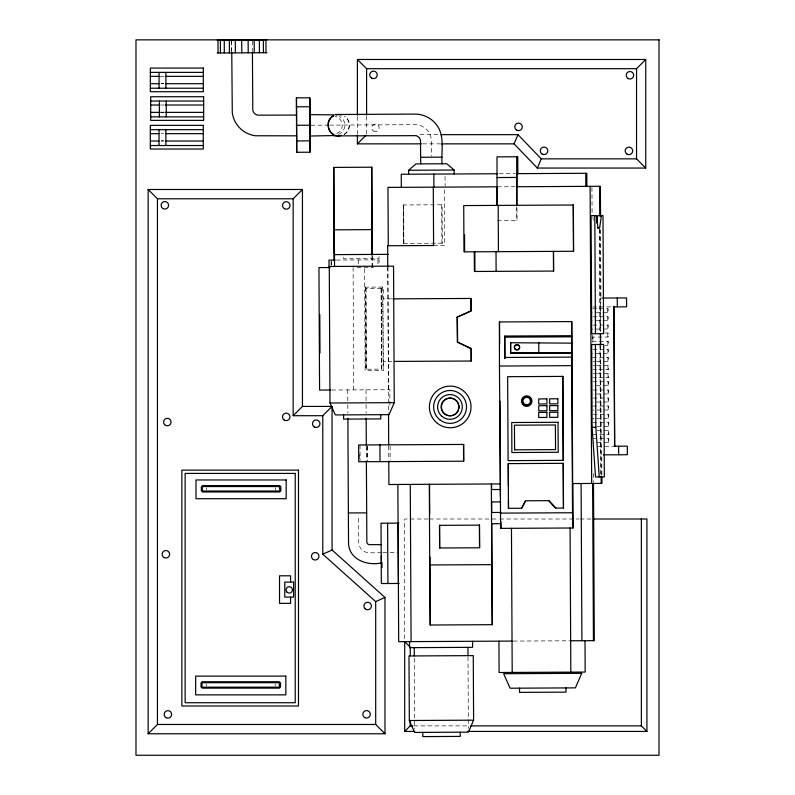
<?xml version="1.0" encoding="UTF-8"?>
<svg xmlns="http://www.w3.org/2000/svg" width="795" height="795" viewBox="0 0 795 795"><rect width="100%" height="100%" fill="white"/><g stroke="black" fill="none" stroke-linecap="round" stroke-linejoin="round"><path stroke-width="0.6" stroke-dasharray="3.98 2.98" d="M343.997 134.405C350.555 130.837 351.042 120.413 344.642 116.458M344.235 134.405C350.794 130.827 351.281 120.413 344.881 116.458M338.322 134.435C346.372 131.861 347.167 119.628 339.207 116.487M336.762 133.361C345.07 130.35 343.4 117.889 334.983 116.299M311.064 125.222L327.292 125.133M329.577 125.123L414.98 124.676A16.307 16.307 0 0 1 431.377 140.904L431.456 156.049M499.29 173.737L515.309 173.658M497.352 186.825L515.12 186.736M497.352 220.712L517.038 220.613L516.969 206.481M442.288 243.171L403.522 243.369L403.323 204.971L442.09 204.772L442.278 243.171M433.653 245.516L444.594 245.456L444.306 188.345M336.345 260.054L379.096 259.836L379.116 264.805M357.144 267.398L373.501 267.319M364.706 287.164L383.289 287.075L383.349 298.9M391.667 298.85L382.952 298.9L383.279 361.477L391.985 361.427M602.749 298.065L600.324 298.085L600.503 331.416M592.712 306.989L613.988 306.88M592.722 308.768L608.185 308.689L608.205 312.693L592.742 312.773M592.762 316.788L608.225 316.708L608.245 320.713L592.782 320.792M592.802 325.085L608.274 325.006L608.294 329.011L592.315 329.09M604.747 333.035L608.314 333.016L608.334 337.02L592.355 337.11L592.374 341.393L608.354 341.313L608.374 345.318L604.806 345.338M592.931 349.412L608.394 349.333L608.413 353.338L592.434 353.417M592.464 357.432L608.433 357.343L608.463 361.347L597.244 361.407M592.99 361.427L596.558 361.407M593.01 365.72L596.588 365.7M597.264 365.7L608.483 365.64L608.503 369.645L597.284 369.705M593.04 369.725L596.608 369.705M593.06 373.739L596.628 373.72M597.303 373.71L608.523 373.66L608.543 377.655L597.323 377.714M593.08 377.744L596.648 377.724M593.1 381.749L608.563 381.67L608.582 385.674L593.12 385.754M331.783 390.007L389.828 389.709L389.888 408.083M593.14 390.047L608.612 389.967L608.632 393.972L593.159 394.052M593.179 398.066L608.652 397.977L608.672 401.982L593.199 402.061M592.712 406.076L608.692 405.997L608.712 410.001L592.732 410.081M593.269 414.374L608.731 414.294L608.751 418.299L592.772 418.379M596.896 426.378L608.801 426.309L608.771 422.304L593.308 422.384L593.289 418.379M596.926 430.661L608.821 430.602L608.841 434.607L592.861 434.686M592.881 438.701L608.861 438.621L608.881 442.626L593.418 442.706M597.76 446.313L613.502 446.234M381.57 552.724L369.446 552.793A10.683 10.683 0 0 1 358.704 542.17L358.575 515.349M382.783 552.724L388.854 552.694M390.067 552.684L398.553 552.634M513.232 641.078L571.903 640.77M160.113 76.36L164.843 76.36M161.296 83.485L163.661 83.485M161.087 83.713L163.73 83.713M160.451 105.02L164.068 105.02M160.451 112.145L163.999 112.145M160.451 112.373L164.068 112.373M161.067 133.669L163.7 133.669M419.959 134.653L439.814 134.653M161.266 140.794L163.631 140.794M161.067 141.023L163.7 141.023M422.781 143.855L440.052 143.855M428.157 519.006L404.685 519.006L404.685 640.402M429.389 519.006L498.564 519.006M499.797 519.006L578.849 519.006M580.082 519.006L591.202 519.006M413.947 725.875L469.567 725.875M592.891 216.777L593.308 220.235M607.668 308.698L607.698 312.703M607.718 316.708L607.738 320.713M607.758 325.006L607.778 329.011M607.797 333.026L607.817 337.02M607.847 341.313L607.867 345.318M607.887 349.333L607.907 353.338M607.927 357.343L607.946 361.347M607.966 365.64L607.986 369.645M608.006 373.66L608.036 377.665M608.056 381.67L608.076 385.674M608.096 389.967L608.115 393.972M608.135 397.987L608.155 401.992M608.175 405.997L608.195 410.001M608.225 414.294L608.245 418.299M608.264 422.314L608.284 426.319M608.304 430.602L608.324 434.607M608.344 438.621L608.374 442.626M600.603 229.765L600.96 298.075M601.875 474.724L601.775 454.859L601.139 454.859L600.573 346.222M599.877 229.626L600.414 332.38M600.483 345.994L601.149 474.744M599.341 229.119L599.877 332.469M599.917 344.483L600.593 474.466M592.871 337.1L592.891 341.393M591.947 187.57L592.086 213.567M592.712 334.894L592.752 342.317M593.438 473.552L593.477 482.217M516.69 206.481L516.76 220.613M467.997 656.889L468.374 728.449M445.061 176.401L445.111 185.911M441.712 204.772L441.921 243.171M414.274 658.399L414.642 728.727M403.691 204.971L403.86 243.369M403.413 204.971L403.612 243.369M390.116 446.015L390.156 460.394M387.9 267.239L388.536 389.719M387.771 266.752L388.536 412.943M388.705 446.025L388.785 460.394M383.677 361.467L383.717 370.45L365.144 370.55L364.597 266.285M382.703 287.075L383.14 370.46M381.282 288.426L381.699 369.118M381.083 288.426L381.501 369.128M379.036 256.507L379.046 258.613L343.688 258.802L343.678 256.696M377.933 259.846L377.963 264.815M372.318 256.159L372.338 267.319M371.961 256.248L372.02 267.329M367.449 446.134L367.519 460.504M367.052 446.134L367.131 460.514M366.048 288.496L366.475 369.198M366.018 389.838L366.088 403.363M366.088 404.595L366.137 413.211M366.306 446.432L366.376 459.967M365.293 287.164L365.72 370.55M360.026 444.971L360.065 460.543M359.738 454.561L359.767 460.543M358.376 259.945L358.396 264.914M353.099 267.418L353.735 389.898M347.743 389.928L347.812 403.463M347.812 404.695L347.862 413.301M331.435 261.326L331.455 265.053M331.078 261.326L331.098 265.053M252.363 41.181L252.412 51.625M231.633 40.128L231.762 51.735M231.355 41.29L231.415 51.735M366.594 116.328L366.594 134.653M357.392 116.567L357.392 133.938M275.507 487.723L275.507 489.849M275.179 683.879L275.179 686.006M206.7 487.723L206.7 489.849M206.372 683.879L206.372 686.006M381.371 288.416L365.77 288.505L366.187 369.208L381.789 369.118L381.371 288.416M373.58 131.095A3.746 3.746 0 0 0 379.205 127.846A3.746 3.746 0 0 0 373.58 124.596A3.746 3.746 0 0 0 373.58 131.095"/><path stroke-width="1.19" d="M497.004 205.408L497.024 156.873L517.764 156.774L517.853 173.648M516.68 205.309L516.71 156.774M309.722 97.795L310.01 152.213L296.674 152.282L296.386 97.865L309.772 97.795L309.99 139.284M309.891 152.223L309.603 97.805M296.505 97.865L296.783 152.282M347.882 418.23L348.528 542.558C348.518 559.451 367.171 566.139 381.461 562.92L381.312 556.162M296.585 115.076L258.037 115.166A6.052 6.052 0 0 1 252.79 109.978L252.422 52.788M596.638 222.888L597.741 215.594L602.998 215.564L603.614 333.681L591.699 333.741L591.082 215.624L596.479 215.604L598.009 228.294L599.639 227.728L601.467 215.574M514.067 143.855L517.992 134.653L541.246 158.851L636.547 158.851L645.749 168.053L537.331 168.053L514.067 143.855L441.285 143.855M537.331 168.053L541.246 158.851M394.25 402.668L389.043 414.652L335.311 414.93L329.985 403.005L329.269 266.464L393.545 266.136L394.25 402.668L329.985 403.005M473.601 720.171L468.394 732.145L414.662 732.433L409.326 720.509L408.988 655.964L473.264 655.627L473.601 720.171L409.326 720.509M521.609 508.253L525.535 500.79L548.808 500.671L555.804 508.084L563.496 508.045L563.267 463.326L508.214 463.614L508.442 508.323L521.689 508.253L525.614 500.79M293.156 415.706L293.156 198.78L302.448 189.488L148.148 189.488L148.148 733.765L384.979 733.765L384.979 597.452L332.072 550.031L332.072 406.414L302.448 406.414L293.156 415.706L322.78 415.706L332.072 406.414M357.392 135.17L357.392 143.855L365.76 135.488M357.392 115.325L357.392 59.486L366.594 68.698L636.547 68.698L645.749 59.486L645.749 168.053M148.148 733.765L157.44 724.474L157.44 198.78L148.148 189.488M414.573 731.43L404.685 731.43L410.24 725.875L410.24 720.956M408.65 174.214L408.63 170.269L415.944 163.909L446.79 163.75L454.174 170.041L454.193 173.976M333.204 115.951C323.307 121.108 329.1 136.959 338.899 135.865M333.453 115.951C326.516 119.727 326.566 130.758 333.552 134.454M394.409 361.417L471.365 361.019L471.296 348.657L457.354 342.059L457.085 317.165L471.097 310.925L471.038 298.443L392.849 298.85M457.085 317.165L471.097 310.925M384.979 733.765L375.697 724.474L375.697 601.606L322.78 554.175L332.072 550.031M375.697 601.606L384.979 597.452M338.789 114.49L336.027 114.868M338.66 135.865L341.423 135.488M334.109 135.567L309.951 136.015L309.772 116.07L309.831 114.639L334.466 114.877M217.224 40.197L266.852 39.939M217.283 52.967L266.921 52.709M296.267 106.818L309.484 106.749M335.5 114.51L415.248 114.092C423.377 114.112 431.317 118.087 436.306 124.497C445.21 135.587 441.046 150.861 442.05 163.77M341.313 114.838L338.541 114.49M296.366 125.302L309.921 125.222M334.198 135.885L416.431 135.667L419.382 137.624L420.485 140.248L420.684 163.879M296.446 140.944L309.662 140.874M420.644 157.271L442.02 157.162M408.63 170.269L454.174 170.041M497.292 173.747L401.256 174.254L401.326 187.322M516.541 173.648L586.799 173.29L586.869 186.358M496.855 177.553L516.541 177.454M497.352 186.825L387.97 187.391L388.278 245.754M597.78 227.738L599.639 227.728M334.019 260.074L333.86 229.835L371.822 229.636L371.682 167.208M388.208 254.35L334.476 254.629L334.546 266.444M335.122 260.064L329.001 260.094L329.041 267.547M329.925 267.547L318.944 267.597L319.58 390.077L330.561 390.017M602.749 298.065L626.549 297.946L626.599 306.82L613.283 306.89M504.765 336.047L571.684 335.699L571.764 343.142L510.609 342.754L510.629 352.553L510.668 353.258L571.784 352.94L571.794 358.247L571.724 357.114L504.795 357.462L504.765 336.047L504.865 358.595L504.795 357.462M504.825 337.169L571.754 336.822M457.354 342.059L471.296 348.657M510.629 352.553L571.784 352.94M572.917 483.559L573.145 527.989L500.621 528.367L499.469 366.028L571.744 365.65L571.724 357.114M557.822 412.247L549.603 412.287L549.653 417.345L557.842 417.305L557.802 412.247M546.881 412.366L538.672 412.406L538.722 417.474L546.91 417.425L546.861 412.366M592.116 427.342L595.525 476.96L604.339 476.921L603.653 344.464L591.679 344.523L592.116 427.342L595.843 427.322L599.251 476.94M614.008 446.234L627.315 446.164L627.364 454.73L603.475 454.849M514.564 449.831L555.546 449.612L555.387 424.977L514.435 425.186L514.594 449.831M500.651 483.936L388.904 484.513L388.785 461.597M491.429 489.551L500.681 489.511M491.489 501.933L500.741 501.884M348.379 512.964L366.654 512.874M491.548 512.497L500.8 512.447M500.234 513.123L572.509 512.745L572.887 527.989M398.921 523.13L381.034 523.219L381.342 583.54L399.239 583.451M491.608 523.746L500.86 523.696L500.88 528.367M381.361 544.635L369.069 544.664L367.588 543.939L366.853 542.458L366.386 461.199M429.32 484.304L429.737 564.967L491.767 564.649L492.194 624.691M512.04 641.088L398.683 641.674L397.868 484.463M570.661 640.78L594.302 640.661L593.487 483.449M296.704 135.826L255.434 135.756A26.821 26.821 0 0 1 237.635 125.57L235.678 122.668A26.891 26.891 0 0 1 232.289 112.791L231.772 52.897M357.392 59.486L645.749 59.486M150.364 72.375L203.321 72.375M150.364 76.36L158.891 76.36M166.085 76.36L203.321 76.36M150.364 83.713L158.891 83.713M166.085 83.713L203.321 83.713M150.364 88.215L203.321 88.215M150.692 101.035L203.659 101.035M150.692 105.02L159.229 105.02M165.181 105.02L203.659 105.02M150.692 112.373L159.229 112.373M165.181 112.373L203.659 112.373M150.692 116.875L203.659 116.875M150.334 129.684L203.291 129.684M150.334 133.669L158.871 133.669M166.056 133.669L203.291 133.669M441.056 134.653L517.992 134.653M150.334 141.023L158.871 141.023M166.056 141.023L203.291 141.023M357.392 143.855L421.549 143.855M150.334 145.525L203.291 145.525M157.44 198.78L293.156 198.78M593.666 519.006L646.921 519.006L646.921 731.43L467.718 731.43M157.44 724.474L375.697 724.474M410.24 725.875L412.714 725.875M470.799 725.875L641.366 725.875L646.921 731.43M409.634 646.564L404.685 641.644L404.685 731.43M548.729 500.671L555.735 508.084M510.609 342.754L510.668 353.258M457.364 317.165L457.622 342.049M429.737 564.967L430.165 625.009L492.304 624.681L491.787 523.746M618.599 446.214L618.649 454.77M617.268 297.996L617.318 306.86M613.988 306.88L614.714 446.234M613.869 306.88L614.595 446.234M600.533 216.101L600.374 186.288L516.859 186.726L516.959 205.309M601.894 477.199L601.924 483.41L572.658 483.559L571.814 321.578L499.389 321.945L499.469 366.028M600.513 333.88L600.573 344.99M599.649 186.298L599.808 216.011M600.414 333.612L600.473 344.762M601.159 475.986L601.199 483.41M594.819 215.604L595.435 333.721M595.415 344.503L595.843 427.322M592.623 483.459L593.438 640.661M590.119 186.348L591.669 483.459M585.746 173.29L585.816 186.368M585.011 640.71L585.17 672.063L499.091 672.51L498.932 641.158M581.095 483.519L581.91 640.72M573.225 205.011L573.463 251.27M571.744 365.65L572.509 512.745M570.075 528.009L570.82 672.133M565.99 687.923L566.01 692.137L519.532 692.375L519.513 688.162M562.771 376.403L563.208 460.355M563.188 463.326L563.417 508.045M553.539 251.379L553.638 271.065L474.406 271.473L474.297 251.786M553.399 251.379L553.499 271.065M516.969 173.648L517.038 186.726M511.453 528.317L512.199 672.441M508.293 463.614L508.403 485.974M508.472 499.628L508.522 508.323M500.671 521.45L500.681 523.696M499.548 321.945L499.658 344.205M499.956 401.087L500.453 496.279M500.582 520.964L500.621 528.367M498.187 205.398L498.425 251.667M497.183 186.825L497.272 205.408M496.02 251.677L496.12 271.363M491.578 483.976L491.608 489.551M491.668 501.933L491.727 512.497M491.35 483.986L491.767 564.649M479.425 525.137L479.534 547.785M474.844 251.786L474.943 271.473M470.759 298.443L470.829 310.925M471.018 348.657L471.087 361.019M472.568 641.287L472.598 647.339L409.574 647.667L409.544 641.615M467.947 647.359L467.997 655.656M464.548 234.793L464.638 251.836M463.505 444.435L463.594 461.209M460.245 732.195L460.265 736.409L422.831 736.607L422.811 732.384M439.585 525.346L439.705 547.984M433.832 174.075L433.901 187.153M433.285 187.163L433.593 245.516L387.662 245.754L387.771 266.752M429.538 484.304L429.697 513.928M429.926 557.126L430.274 625.009M414.225 647.637L414.265 655.935M410.27 484.403L411.085 641.605M398.096 523.13L398.414 583.46M388.536 414.175L388.695 444.822M387.602 523.19L387.92 583.51M381.968 562.612L381.998 567.541M380.775 414.692L380.795 418.915L343.609 419.104L343.589 414.891M379.93 444.872L380.02 461.637M372.279 254.927L371.822 167.208L333.721 167.407L333.86 229.835M371.822 229.636L371.961 255.036M366.167 418.13L366.306 445.2M333.85 167.407L334.297 253.893M319.789 314.611L319.988 352.96M265.928 39.949L265.987 52.718M263.364 39.959L263.433 52.728M259.359 39.979L259.418 52.748M254.161 40.008L254.231 52.778M252.721 40.018L231.355 40.128M248.139 40.038L248.209 52.808M241.71 40.068L241.779 52.848M235.3 40.108L235.36 52.877M229.348 40.138L229.407 52.907M224.26 40.157L224.319 52.937M220.384 40.177L220.444 52.957M217.979 40.197L218.049 52.967M571.665 321.578L571.684 335.699M571.744 342.784L571.764 352.592M538.771 342.605L538.791 352.414M641.366 519.006L641.366 725.875M636.547 68.698L636.547 158.851M410.24 647.16L410.24 655.776M366.594 68.698L366.594 115.116M322.78 415.706L322.78 554.175M302.448 189.488L302.448 406.414M290.582 582.109L290.582 575.789L279.522 575.789L279.522 603.345L290.582 603.345L290.582 597.105M166.244 101.035L166.244 116.875M165.907 72.375L165.907 88.215M165.877 129.684L165.877 145.525M159.398 101.035L159.398 116.875M159.06 72.375L159.06 88.215M159.03 129.684L159.03 145.525M458.258 410.767A8.854 8.854 0 0 1 443.421 412.555A8.854 8.854 0 0 1 448.062 398.355A8.854 8.854 0 0 1 458.973 408.56M581.721 673.315L575.391 687.874L510.102 688.212L503.623 673.723L581.721 673.315M202.536 485.596L201.344 486.798L201.344 490.773L202.536 491.976L279.721 491.976L280.834 490.853L280.834 486.719L279.721 485.596L202.536 485.596M202.934 486.55L202.288 487.186L202.288 490.386L202.934 491.022L279.323 491.022L279.89 490.465L279.323 486.55L202.934 486.55M202.208 681.752L201.016 682.945L201.016 686.93L202.208 688.132L279.393 688.132L280.506 687.009L280.506 682.865L279.393 681.752L202.208 681.752M202.606 682.706L201.96 683.342L201.96 686.542L202.606 687.178L278.995 687.178L279.552 686.622L278.995 682.706L202.606 682.706M573.364 205.011L463.724 205.577L463.972 251.846L573.602 251.27L573.364 205.011M562.85 376.403L507.657 376.691L508.094 460.643L563.287 460.355L562.85 376.403M546.9 398.901L538.692 398.941L538.722 404.009L546.93 403.959L546.9 398.901M557.842 398.782L549.623 398.822L549.653 403.88L557.861 403.84L557.842 398.782M546.93 405.698L538.722 405.738L538.762 410.806L546.95 410.757L546.93 405.698M557.861 405.579L549.653 405.619L549.703 410.677L557.891 410.637L557.861 405.579M558.05 422.284L511.732 422.523L511.881 452.524L558.209 452.285L558.03 422.284M463.684 444.435L358.654 444.981L358.744 461.756L463.763 461.209L463.684 444.435M479.514 525.137L439.486 525.346L439.605 547.984L479.633 547.785L479.514 525.137M659.015 39.859L135.985 39.859L135.985 755.25L659.015 755.25L659.015 39.859M203.321 68.062L150.364 68.062L150.364 91.713L203.321 91.713L203.321 68.062M203.659 96.732L150.692 96.732L150.692 120.373L203.659 120.373L203.659 96.732M203.291 125.371L150.334 125.371L150.334 149.023L203.291 149.023L203.291 125.371M298.483 470.143L181.866 470.143L181.866 706L298.483 706L298.483 470.143M295.223 473.413L185.136 473.413L185.136 702.74L295.223 702.74L295.223 473.413M286.17 479.961L195.987 479.961L195.987 498.713L286.17 498.713L286.17 479.961M293.584 582.109L284.769 582.109L284.769 597.105L293.584 597.105L293.584 582.109M285.842 676.118L195.659 676.118L195.659 694.87L285.842 694.87L285.842 676.118M444.206 413.658A8.854 8.854 0 0 0 458.675 408.57A8.854 8.854 0 0 0 447.029 398.583A8.854 8.854 0 0 0 444.206 413.658M439.993 419.929A16.456 16.447 0 0 0 466.377 409.167A16.456 16.447 0 0 0 443.858 391.706A16.456 16.447 0 0 0 439.993 419.929M441.533 415.984A12.372 12.372 0 0 0 462.024 409.713A12.372 12.372 0 0 0 446.353 395.105A12.372 12.372 0 0 0 441.533 415.984M437.389 423.328A20.809 20.809 0 0 0 470.819 409.842A20.809 20.809 0 0 0 442.427 387.632A20.809 20.809 0 0 0 437.389 423.328M515.408 349.482A2.624 2.544 -3.2 0 0 519.622 347.812A2.624 2.544 -3.2 0 0 516.034 345.119A2.624 2.544 -3.2 0 0 515.408 349.482M524.084 405.649A5.247 5.247 0 0 0 531.964 401.097A5.247 5.247 0 0 0 524.084 396.556A5.247 5.247 0 0 0 524.084 405.649M166.036 717.646A3.746 3.746 0 0 0 171.66 714.397A3.746 3.746 0 0 0 166.036 711.147A3.746 3.746 0 0 0 166.036 717.646M364.696 717.547A3.746 3.746 0 0 0 370.321 714.308A3.746 3.746 0 0 0 364.696 711.058A3.746 3.746 0 0 0 364.696 717.547M364.994 608.672A3.746 3.746 0 0 0 371.275 606.992A3.746 3.746 0 0 0 366.674 602.401A3.746 3.746 0 0 0 364.994 608.672M313.339 559.521A3.746 3.746 0 0 0 318.964 556.271A3.746 3.746 0 0 0 313.339 553.022A3.746 3.746 0 0 0 313.339 559.521M314.353 426.965A3.746 3.746 0 0 0 319.978 423.715A3.746 3.746 0 0 0 314.353 420.466A3.746 3.746 0 0 0 314.353 426.965M284.342 420.138A3.746 3.746 0 0 0 289.966 416.888A3.746 3.746 0 0 0 284.342 413.639A3.746 3.746 0 0 0 284.342 420.138M162.975 208.538A3.746 3.746 0 0 0 168.6 205.289A3.746 3.746 0 0 0 162.975 202.039A3.746 3.746 0 0 0 162.975 208.538M284.401 208.678A3.746 3.746 0 0 0 290.026 205.428A3.746 3.746 0 0 0 284.401 202.188A3.746 3.746 0 0 0 284.401 208.678M164.664 424.699A3.746 3.746 0 0 0 170.935 423.019A3.746 3.746 0 0 0 166.344 418.428A3.746 3.746 0 0 0 164.664 424.699M164.008 557.524A3.746 3.746 0 0 0 169.633 554.284A3.746 3.746 0 0 0 164.008 551.034A3.746 3.746 0 0 0 164.008 557.524M627.056 154.141A3.746 3.746 0 0 0 632.681 150.891A3.746 3.746 0 0 0 627.056 147.641A3.746 3.746 0 0 0 627.056 154.141M628.05 78.516A3.746 3.746 0 0 0 633.675 75.267A3.746 3.746 0 0 0 628.05 72.027A3.746 3.746 0 0 0 628.05 78.516M542.18 154.071A3.746 3.746 0 0 0 547.805 150.821A3.746 3.746 0 0 0 542.18 147.572A3.746 3.746 0 0 0 542.18 154.071M516.67 130.112A3.746 3.746 0 0 0 522.295 126.862A3.746 3.746 0 0 0 516.67 123.613A3.746 3.746 0 0 0 516.67 130.112M371.623 78.119A3.746 3.746 0 0 0 377.247 74.869A3.746 3.746 0 0 0 371.623 71.62A3.746 3.746 0 0 0 371.623 78.119M524.452 405.003A4.502 4.502 0 0 0 531.199 401.097A4.502 4.502 0 0 0 524.452 397.202A4.502 4.502 0 0 0 524.452 405.003M524.799 404.347A3.746 3.746 0 0 0 530.424 401.097A3.746 3.746 0 0 0 524.799 397.858A3.746 3.746 0 0 0 524.799 404.347M515.389 349.114A2.624 2.544 -3.2 0 0 519.602 347.435A2.624 2.544 -3.2 0 0 516.015 344.752A2.624 2.544 -3.2 0 0 515.389 349.114M286.985 592.136A3.19 3.19 0 0 0 292.322 590.715A3.19 3.19 0 0 0 288.416 586.809A3.19 3.19 0 0 0 286.985 592.136"/></g></svg>
